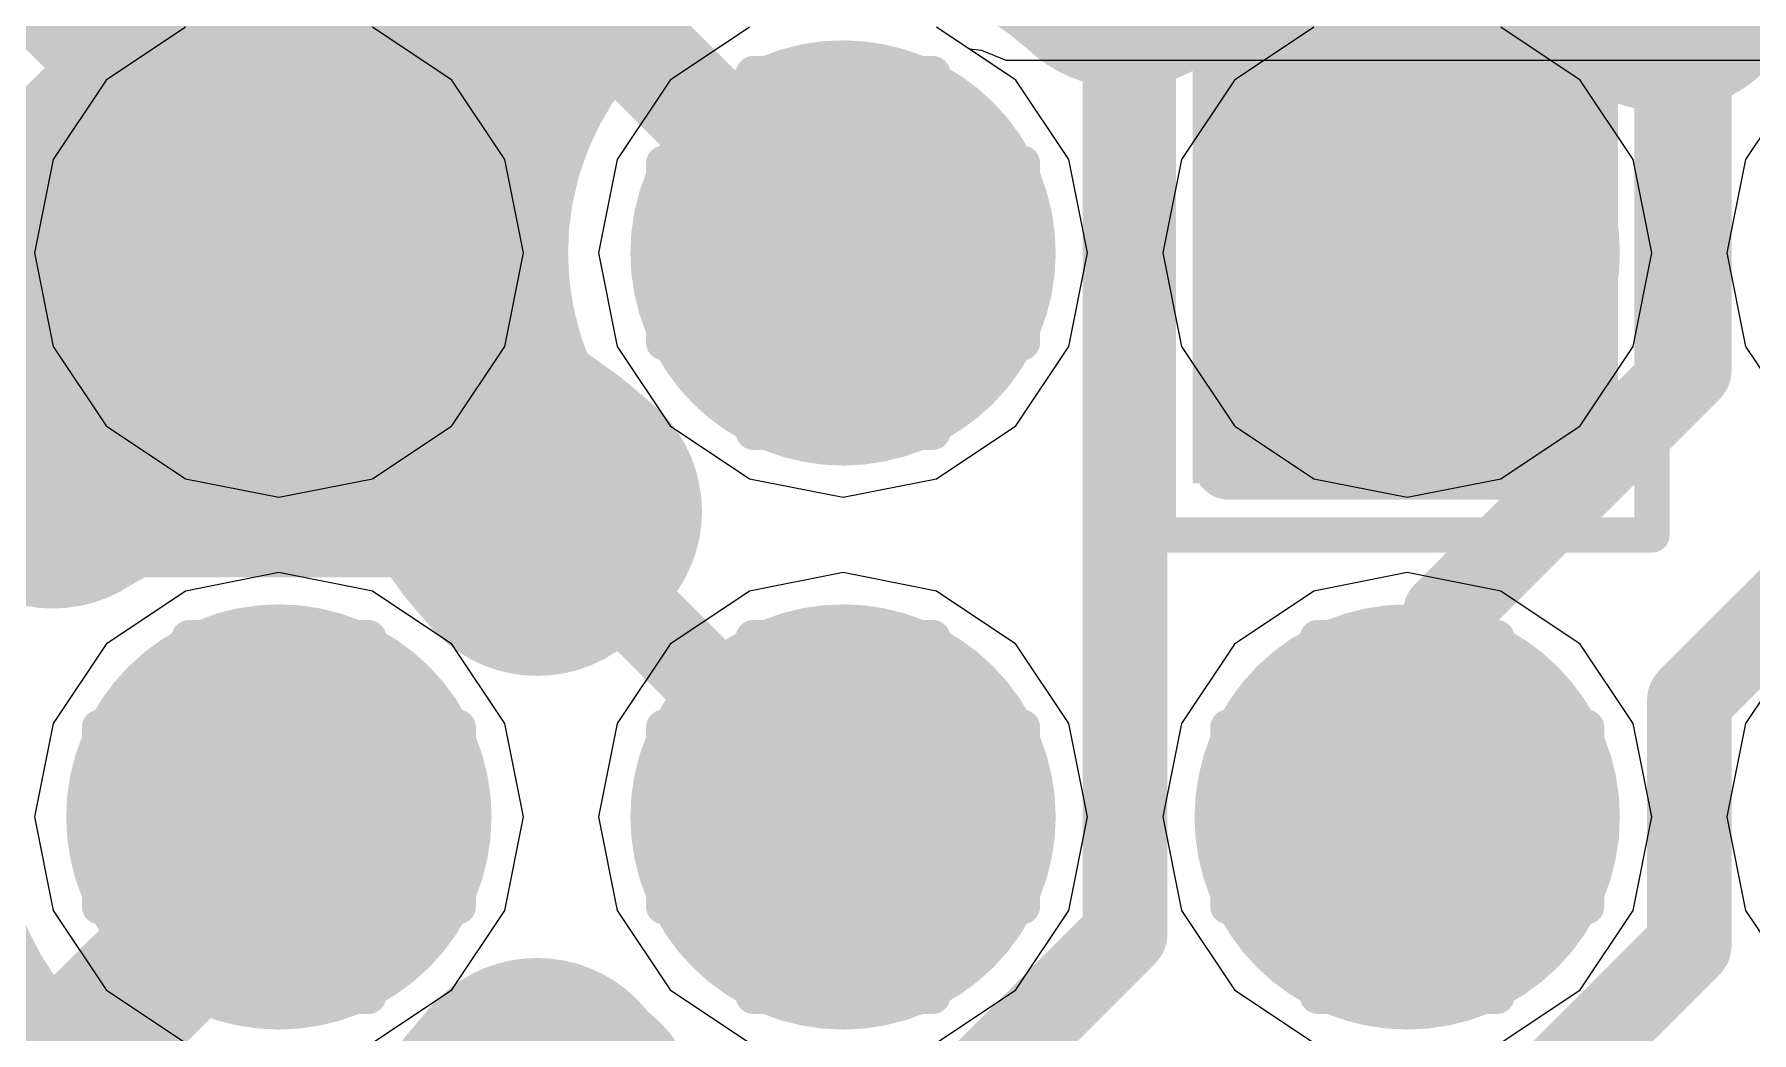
# Model space of a CAD drawing. Header units: millimetres. Extents: x 13 to 259, y -2 to 326.
# Drawn here: x 109.056 to 111.491, y 102.894 to 104.31 of the extents above; entities that cross this region are included whole.
import ezdxf

# ---------------------------------------------------------------- set-up
doc = ezdxf.new("R2010")
doc.units = ezdxf.units.MM
for name, color, linetype in [('BottomLayer', 5, 'Continuous'), ('BottomPaste', 16, 'Continuous'), ('BottomSolder', 6, 'Continuous'), ('ConnectLayer', 7, 'Continuous'), ('DrillDrawing', 1, 'Continuous'), ('Mechanical14', 56, 'Continuous'), ('Mechanical16', 56, 'Continuous'), ('MidLayer1', 16, 'Continuous'), ('MidLayer2', 76, 'Continuous'), ('MidLayer3', 90, 'Continuous'), ('MidLayer4', 156, 'Continuous'), ('MidLayer5', 130, 'Continuous'), ('MidLayer6', 216, 'Continuous'), ('MultiLayer', 9, 'Continuous'), ('TopLayer', 1, 'Continuous'), ('TopPaste', 8, 'Continuous'), ('TopSolder', 216, 'Continuous')]:
    doc.layers.add(name, color=color, linetype=linetype)

# ---------------------------------------------------------------- blocks, each defined once
blk = doc.blocks.new('CAPC0603X33N_B_9')
at = {"layer": 'BottomLayer'}
for points in [[(-0.575, -0.2), (-0.125, -0.2), (-0.575, 0.2), (-0.125, 0.2)], [(0.125, -0.2), (0.575, -0.2), (0.125, 0.2), (0.575, 0.2)]]:
    blk.add_solid(points, dxfattribs=at)
at = {"layer": 'BottomPaste'}
for points in [[(-0.575, -0.2), (-0.125, -0.2), (-0.575, 0.2), (-0.125, 0.2)], [(0.125, -0.2), (0.575, -0.2), (0.125, 0.2), (0.575, 0.2)]]:
    blk.add_solid(points, dxfattribs=at)
at = {"layer": 'BottomSolder'}
for points in [[(-0.6766, -0.3016), (-0.0234, -0.3016), (-0.6766, 0.3016), (-0.0234, 0.3016)], [(0.0234, -0.3016), (0.6766, -0.3016), (0.0234, 0.3016), (0.6766, 0.3016)]]:
    blk.add_solid(points, dxfattribs=at)
at = {"layer": 'Mechanical14', "const_width": 0.1}
for points in [[(-0.65, -0.25), (-0.65, 0.25)], [(0.65, 0.25), (-0.65, 0.25)], [(0.65, -0.25), (0.65, 0.25)], [(0.65, -0.25), (-0.65, -0.25)]]:
    blk.add_lwpolyline(points, dxfattribs=at)
at = {"layer": 'Mechanical14', "const_width": 0.05}
for points in [[(-0.675, 0.25, 1), (-0.625, 0.25, 1)], [(-0.675, 0.25, 1), (-0.625, 0.25, 1)], [(0.625, 0.25, 1), (0.675, 0.25, 1)], [(0.625, 0.25, 1), (0.675, 0.25, 1)], [(-0.675, -0.25, 1), (-0.625, -0.25, 1)], [(-0.675, -0.25, 1), (-0.625, -0.25, 1)], [(0.625, -0.25, 1), (0.675, -0.25, 1)], [(0.625, -0.25, 1), (0.675, -0.25, 1)]]:
    blk.add_lwpolyline(points, format="xyb", close=True, dxfattribs=at)
at = {"layer": 'Mechanical16', "const_width": 0.05}
for points in [[(-0.75, -0.35), (-0.75, 0.35)], [(0.75, 0.35), (-0.75, 0.35)], [(0.75, -0.35), (0.75, 0.35)], [(0, -0.3), (0, 0.3)], [(0.3, 0), (-0.3, 0)], [(0.75, -0.35), (-0.75, -0.35)]]:
    blk.add_lwpolyline(points, dxfattribs=at)
at = {"layer": 'Mechanical16', "const_width": 0.025}
for points in [[(-0.7625, 0.35, 1), (-0.7375, 0.35, 1)], [(-0.7625, 0.35, 1), (-0.7375, 0.35, 1)], [(0.7375, 0.35, 1), (0.7625, 0.35, 1)], [(0.7375, 0.35, 1), (0.7625, 0.35, 1)], [(-0.0125, 0.3, 1), (0.0125, 0.3, 1)], [(-0.3125, 0, 1), (-0.2875, 0, 1)], [(0.2875, 0, 1), (0.3125, 0, 1)], [(-0.0125, -0.3, 1), (0.0125, -0.3, 1)], [(-0.7625, -0.35, 1), (-0.7375, -0.35, 1)], [(-0.7625, -0.35, 1), (-0.7375, -0.35, 1)], [(0.7375, -0.35, 1), (0.7625, -0.35, 1)], [(0.7375, -0.35, 1), (0.7625, -0.35, 1)]]:
    blk.add_lwpolyline(points, format="xyb", close=True, dxfattribs=at)
blk = doc.blocks.new('BGA144C80P12X12_1000X1000X170_150')
at = {"layer": 'TopLayer', "const_width": 0.2}
for points in [[(-2.1, -2.8, 1), (-1.9, -2.8, 1)], [(-1.3, -2.8, 1), (-1.1, -2.8, 1)], [(-2.1, -3.6, 1), (-1.9, -3.6, 1)], [(-1.3, -3.6, 1), (-1.1, -3.6, 1)], [(-2.1, -4.4, 1), (-1.9, -4.4, 1)], [(-1.3, -4.4, 1), (-1.1, -4.4, 1)]]:
    blk.add_lwpolyline(points, format="xyb", close=True, dxfattribs=at)
at = {"layer": 'TopPaste', "const_width": 0.2}
for points in [[(-2.1, -2.8, 1), (-1.9, -2.8, 1)], [(-1.3, -2.8, 1), (-1.1, -2.8, 1)], [(-2.1, -3.6, 1), (-1.9, -3.6, 1)], [(-1.3, -3.6, 1), (-1.1, -3.6, 1)], [(-2.1, -4.4, 1), (-1.9, -4.4, 1)], [(-1.3, -4.4, 1), (-1.1, -4.4, 1)]]:
    blk.add_lwpolyline(points, format="xyb", close=True, dxfattribs=at)
at = {"layer": 'TopSolder', "const_width": 0.3016}
for points in [[(-2.1508, -2.8, 1), (-1.8492, -2.8, 1)], [(-1.3508, -2.8, 1), (-1.0492, -2.8, 1)], [(-2.1508, -3.6, 1), (-1.8492, -3.6, 1)], [(-1.3508, -3.6, 1), (-1.0492, -3.6, 1)], [(-2.1508, -4.4, 1), (-1.8492, -4.4, 1)], [(-1.3508, -4.4, 1), (-1.0492, -4.4, 1)]]:
    blk.add_lwpolyline(points, format="xyb", close=True, dxfattribs=at)

msp = doc.modelspace()

# ---------------------------------------------------------------- linework, layer by layer
at = {"layer": 'BottomLayer', "const_width": 0.25}
for points in [[(109.2778, 104, 1), (109.5278, 104, 1)], [(110.0778, 104, 1), (110.3278, 104, 1)], [(110.8778, 104, 1), (111.1278, 104, 1)], [(109.2778, 103.2, 1), (109.5278, 103.2, 1)], [(110.0778, 103.2, 1), (110.3278, 103.2, 1)], [(110.8778, 103.2, 1), (111.1278, 103.2, 1)]]:
    msp.add_lwpolyline(points, format="xyb", close=True, dxfattribs=at)
at = {"layer": 'ConnectLayer'}
for p, q in [((109.2702, 104.3203), (109.1577, 104.2451)), ((109.648, 104.2451), (109.5355, 104.3203)), ((110.0702, 104.3203), (109.9577, 104.2451)), ((110.0702, 104.3203), (109.9577, 104.2451)), ((110.448, 104.2451), (110.3355, 104.3203)), ((110.8702, 104.3203), (110.7577, 104.2451)), ((111.248, 104.2451), (111.1355, 104.3203)), ((110.448, 104.2451), (110.3816, 104.2895)), ((110.3816, 104.2895), (110.3992, 104.2877)), ((110.3992, 104.2877), (110.4336, 104.2735)), ((110.4336, 104.2735), (111.6001, 104.2735)), ((109.1577, 104.2451), (109.0826, 104.1327)), ((109.7231, 104.1327), (109.648, 104.2451)), ((109.9577, 104.2451), (109.8826, 104.1327)), ((109.9577, 104.2451), (109.8826, 104.1327)), ((110.5231, 104.1327), (110.448, 104.2451)), ((110.5231, 104.1327), (110.448, 104.2451)), ((110.7577, 104.2451), (110.6826, 104.1327)), ((111.3231, 104.1327), (111.248, 104.2451)), ((111.5577, 104.2451), (111.4826, 104.1327)), ((111.5577, 104.2451), (111.4826, 104.1327)), ((109.0826, 104.1327), (109.0562, 104)), ((109.7495, 104), (109.7231, 104.1327)), ((109.8826, 104.1327), (109.8562, 104)), ((109.8826, 104.1327), (109.8562, 104)), ((110.5495, 104), (110.5231, 104.1327)), ((110.5495, 104), (110.5231, 104.1327)), ((110.6826, 104.1327), (110.6562, 104)), ((111.3495, 104), (111.3231, 104.1327)), ((111.4826, 104.1327), (111.4562, 104)), ((111.4826, 104.1327), (111.4562, 104)), ((109.0562, 104), (109.0826, 103.8674)), ((109.7231, 103.8674), (109.7495, 104)), ((109.8562, 104), (109.8826, 103.8674)), ((109.8562, 104), (109.8826, 103.8674)), ((110.5231, 103.8674), (110.5495, 104)), ((110.5231, 103.8674), (110.5495, 104)), ((110.6562, 104), (110.6826, 103.8674)), ((111.3231, 103.8674), (111.3495, 104)), ((111.4562, 104), (111.4826, 103.8674)), ((111.4562, 104), (111.4826, 103.8674)), ((109.0826, 103.8674), (109.1577, 103.7549)), ((109.648, 103.7549), (109.7231, 103.8674)), ((109.8826, 103.8674), (109.9577, 103.7549)), ((109.8826, 103.8674), (109.9577, 103.7549)), ((110.448, 103.7549), (110.5231, 103.8674)), ((110.448, 103.7549), (110.5231, 103.8674)), ((110.6826, 103.8674), (110.7577, 103.7549)), ((111.248, 103.7549), (111.3231, 103.8674)), ((111.4826, 103.8674), (111.5577, 103.7549)), ((111.4826, 103.8674), (111.5577, 103.7549)), ((109.1577, 103.7549), (109.2702, 103.6797)), ((109.5355, 103.6797), (109.648, 103.7549)), ((109.9577, 103.7549), (110.0702, 103.6797)), ((109.9577, 103.7549), (110.0702, 103.6797)), ((110.3355, 103.6797), (110.448, 103.7549)), ((110.3355, 103.6797), (110.448, 103.7549)), ((110.7577, 103.7549), (110.8702, 103.6797)), ((111.1355, 103.6797), (111.248, 103.7549)), ((109.2702, 103.6797), (109.4028, 103.6534)), ((109.4028, 103.6534), (109.5355, 103.6797)), ((110.0702, 103.6797), (110.2028, 103.6534)), ((110.0702, 103.6797), (110.2028, 103.6534)), ((110.2028, 103.6534), (110.3355, 103.6797)), ((110.2028, 103.6534), (110.3355, 103.6797)), ((110.8702, 103.6797), (111.0028, 103.6534)), ((111.0028, 103.6534), (111.1355, 103.6797)), ((109.4028, 103.5467), (109.2702, 103.5203)), ((109.4028, 103.5467), (109.2702, 103.5203)), ((109.5355, 103.5203), (109.4028, 103.5467)), ((109.5355, 103.5203), (109.4028, 103.5467)), ((110.2028, 103.5467), (110.0702, 103.5203)), ((110.2028, 103.5467), (110.0702, 103.5203)), ((110.3355, 103.5203), (110.2028, 103.5467)), ((110.3355, 103.5203), (110.2028, 103.5467)), ((111.0028, 103.5467), (110.8702, 103.5203)), ((111.0028, 103.5467), (110.8702, 103.5203)), ((111.1355, 103.5203), (111.0028, 103.5467)), ((111.1355, 103.5203), (111.0028, 103.5467)), ((109.2702, 103.5203), (109.1577, 103.4451)), ((109.2702, 103.5203), (109.1577, 103.4451)), ((109.648, 103.4451), (109.5355, 103.5203)), ((109.648, 103.4451), (109.5355, 103.5203)), ((110.0702, 103.5203), (109.9577, 103.4451)), ((110.0702, 103.5203), (109.9577, 103.4451)), ((110.448, 103.4451), (110.3355, 103.5203)), ((110.448, 103.4451), (110.3355, 103.5203)), ((110.8702, 103.5203), (110.7577, 103.4451)), ((110.8702, 103.5203), (110.7577, 103.4451)), ((111.248, 103.4451), (111.1355, 103.5203)), ((111.248, 103.4451), (111.1355, 103.5203)), ((109.1577, 103.4451), (109.0826, 103.3327)), ((109.1577, 103.4451), (109.0826, 103.3327)), ((109.7231, 103.3327), (109.648, 103.4451)), ((109.7231, 103.3327), (109.648, 103.4451)), ((109.9577, 103.4451), (109.8826, 103.3327)), ((109.9577, 103.4451), (109.8826, 103.3327)), ((110.5231, 103.3327), (110.448, 103.4451)), ((110.5231, 103.3327), (110.448, 103.4451)), ((110.7577, 103.4451), (110.6826, 103.3327)), ((110.7577, 103.4451), (110.6826, 103.3327)), ((111.3231, 103.3327), (111.248, 103.4451)), ((111.3231, 103.3327), (111.248, 103.4451)), ((111.5577, 103.4451), (111.4826, 103.3327)), ((111.5577, 103.4451), (111.4826, 103.3327)), ((109.0826, 103.3327), (109.0562, 103.2)), ((109.0826, 103.3327), (109.0562, 103.2)), ((109.7495, 103.2), (109.7231, 103.3327)), ((109.7495, 103.2), (109.7231, 103.3327)), ((109.8826, 103.3327), (109.8562, 103.2)), ((109.8826, 103.3327), (109.8562, 103.2)), ((110.5495, 103.2), (110.5231, 103.3327)), ((110.5495, 103.2), (110.5231, 103.3327)), ((110.6826, 103.3327), (110.6562, 103.2)), ((110.6826, 103.3327), (110.6562, 103.2)), ((111.3495, 103.2), (111.3231, 103.3327)), ((111.3495, 103.2), (111.3231, 103.3327)), ((111.4826, 103.3327), (111.4562, 103.2)), ((111.4826, 103.3327), (111.4562, 103.2)), ((109.0562, 103.2), (109.0826, 103.0674)), ((109.0562, 103.2), (109.0826, 103.0674)), ((109.7231, 103.0674), (109.7495, 103.2)), ((109.7231, 103.0674), (109.7495, 103.2)), ((109.8562, 103.2), (109.8826, 103.0674)), ((109.8562, 103.2), (109.8826, 103.0674)), ((110.5231, 103.0674), (110.5495, 103.2)), ((110.5231, 103.0674), (110.5495, 103.2)), ((110.6562, 103.2), (110.6826, 103.0674)), ((110.6562, 103.2), (110.6826, 103.0674)), ((111.3231, 103.0674), (111.3495, 103.2)), ((111.3231, 103.0674), (111.3495, 103.2)), ((111.4562, 103.2), (111.4826, 103.0674)), ((111.4562, 103.2), (111.4826, 103.0674)), ((109.0826, 103.0674), (109.1577, 102.9549)), ((109.0826, 103.0674), (109.1577, 102.9549)), ((109.648, 102.9549), (109.7231, 103.0674)), ((109.648, 102.9549), (109.7231, 103.0674)), ((109.8826, 103.0674), (109.9577, 102.9549)), ((109.8826, 103.0674), (109.9577, 102.9549)), ((110.448, 102.9549), (110.5231, 103.0674)), ((110.448, 102.9549), (110.5231, 103.0674)), ((110.6826, 103.0674), (110.7577, 102.9549)), ((110.6826, 103.0674), (110.7577, 102.9549)), ((111.248, 102.9549), (111.3231, 103.0674)), ((111.248, 102.9549), (111.3231, 103.0674)), ((111.4826, 103.0674), (111.5577, 102.9549)), ((111.4826, 103.0674), (111.5577, 102.9549)), ((109.1577, 102.9549), (109.2702, 102.8797)), ((109.1577, 102.9549), (109.2702, 102.8797)), ((109.5355, 102.8797), (109.648, 102.9549)), ((109.5355, 102.8797), (109.648, 102.9549)), ((109.9577, 102.9549), (110.0702, 102.8797)), ((109.9577, 102.9549), (110.0702, 102.8797)), ((110.3355, 102.8797), (110.448, 102.9549)), ((110.3355, 102.8797), (110.448, 102.9549)), ((110.7577, 102.9549), (110.8702, 102.8797)), ((110.7577, 102.9549), (110.8702, 102.8797)), ((111.1355, 102.8797), (111.248, 102.9549)), ((111.1355, 102.8797), (111.248, 102.9549))]:
    msp.add_line(p, q, dxfattribs=at)
at = {"layer": 'ConnectLayer', "const_width": 0.4}
for points in [[(105.7415, 107.2387), (109.2195, 103.7608)], [(105.7415, 107.2387), (109.2195, 103.7608)], [(105.7415, 107.2387), (109.2195, 103.7608)], [(106.6913, 107.1375), (109.6429, 104.1859)], [(106.6913, 107.1375), (109.6429, 104.1859)], [(108.9753, 103.8841), (111.26, 106.1688)], [(108.9753, 103.8841), (111.26, 106.1688)], [(108.5566, 105.0594), (109.6129, 104.0031)], [(110.4349, 104.6745), (110.6423, 104.4671)], [(108.9753, 103.8841), (109.3536, 104.2624)], [(101.7575, 95.8178), (108.8754, 102.9357)], [(101.7575, 95.8178), (108.8754, 102.9357)], [(103.26, 97.3204), (108.8754, 102.9357)]]:
    msp.add_lwpolyline(points, dxfattribs=at)
for points in [[(109.6843, 103.7185, -0.847905), (110.6028, 104.4337)], [(109.6843, 103.7185, -0.847905), (110.6028, 104.4337)], [(110.1997, 104.59, -0.18979), (110.6028, 104.4337)], [(110.6028, 104.4337, -0.320962), (111.2843, 104.5185)], [(110.6028, 104.4337, -0.320962), (111.2843, 104.5185)], [(111.3691, 104.4, -0.062001), (111.2843, 104.5185)], [(111.2843, 104.5185, -0.062001), (111.4028, 104.4337)], [(111.2843, 104.5185, -0.062001), (111.4028, 104.4337)], [(111.3691, 104.4, -0.062001), (111.2843, 104.5185)], [(108.1889, 103.9877, -0.496764), (109.0827, 103.6956)], [(108.1889, 103.9877, -0.496764), (109.0827, 103.6956)], [(108.1889, 103.9877, -0.496764), (109.0827, 103.6956)], [(109.6843, 103.7185, -0.126304), (109.6129, 104.0031)], [(109.0827, 103.6956, -0.27432), (109.6843, 103.7185)], [(109.0827, 103.6956, -0.27432), (109.6843, 103.7185)], [(109.0827, 103.6956, -0.27432), (109.6843, 103.7185)], [(109.7691, 103.6, -0.062), (109.6843, 103.7185)], [(109.6843, 103.7185, -0.062), (109.8028, 103.6337)], [(109.6843, 103.7185, -0.062), (109.8028, 103.6337)], [(109.7691, 103.6, -0.062), (109.6843, 103.7185)], [(109.7691, 103.6, -0.062), (109.6843, 103.7185)], [(109.6843, 103.7185, -0.062), (109.8028, 103.6337)], [(109.6843, 102.6815, -0.46325), (108.8452, 103.0072)], [(109.6843, 102.6815, -0.46325), (108.8452, 103.0072)], [(109.6843, 102.6815, -0.46325), (108.8452, 103.0072)], [(109.6843, 102.6815, -0.062), (109.7691, 102.8)], [(109.6843, 102.6815, -0.062), (109.7691, 102.8)], [(109.6843, 102.6815, -0.062), (109.7691, 102.8)], [(109.8028, 102.7663, -0.062), (109.6843, 102.6815)], [(109.8028, 102.7663, -0.062), (109.6843, 102.6815)], [(109.8028, 102.7663, -0.062), (109.6843, 102.6815)]]:
    msp.add_lwpolyline(points, format="xyb", dxfattribs=at)
at = {"layer": 'ConnectLayer', "const_width": 0.2}
for points in [[(110.5423, 104.4671, 1), (110.7423, 104.4671, 1)], [(110.5028, 104.4337, 1), (110.7028, 104.4337, 1)], [(110.5028, 104.4337, 1), (110.7028, 104.4337, 1)], [(110.5028, 104.4337, 1), (110.7028, 104.4337, 1)], [(110.5028, 104.4337, 1), (110.7028, 104.4337, 1)], [(110.5028, 104.4337, 1), (110.7028, 104.4337, 1)], [(111.3028, 104.4337, 1), (111.5028, 104.4337, 1)], [(111.3028, 104.4337, 1), (111.5028, 104.4337, 1)], [(111.2691, 104.4, 1), (111.4691, 104.4, 1)], [(111.2691, 104.4, 1), (111.4691, 104.4, 1)], [(109.2536, 104.2624, 1), (109.4536, 104.2624, 1)], [(109.5429, 104.1859, 1), (109.7429, 104.1859, 1)], [(109.5429, 104.1859, 1), (109.7429, 104.1859, 1)], [(109.5129, 104.0031, 1), (109.7129, 104.0031, 1)], [(109.5129, 104.0031, 1), (109.7129, 104.0031, 1)], [(108.8753, 103.8841, 1), (109.0753, 103.8841, 1)], [(108.8753, 103.8841, 1), (109.0753, 103.8841, 1)], [(108.8753, 103.8841, 1), (109.0753, 103.8841, 1)], [(109.1195, 103.7608, 1), (109.3195, 103.7608, 1)], [(109.1195, 103.7608, 1), (109.3195, 103.7608, 1)], [(109.1195, 103.7608, 1), (109.3195, 103.7608, 1)], [(109.5843, 103.7185, 1), (109.7843, 103.7185, 1)], [(109.5843, 103.7185, 1), (109.7843, 103.7185, 1)], [(109.5843, 103.7185, 1), (109.7843, 103.7185, 1)], [(109.5843, 103.7185, 1), (109.7843, 103.7185, 1)], [(109.5843, 103.7185, 1), (109.7843, 103.7185, 1)], [(109.5843, 103.7185, 1), (109.7843, 103.7185, 1)], [(109.5843, 103.7185, 1), (109.7843, 103.7185, 1)], [(109.5843, 103.7185, 1), (109.7843, 103.7185, 1)], [(109.5843, 103.7185, 1), (109.7843, 103.7185, 1)], [(109.5843, 103.7185, 1), (109.7843, 103.7185, 1)], [(109.5843, 103.7185, 1), (109.7843, 103.7185, 1)], [(109.5843, 103.7185, 1), (109.7843, 103.7185, 1)], [(108.9827, 103.6956, 1), (109.1827, 103.6956, 1)], [(108.9827, 103.6956, 1), (109.1827, 103.6956, 1)], [(108.9827, 103.6956, 1), (109.1827, 103.6956, 1)], [(108.9827, 103.6956, 1), (109.1827, 103.6956, 1)], [(108.9827, 103.6956, 1), (109.1827, 103.6956, 1)], [(108.9827, 103.6956, 1), (109.1827, 103.6956, 1)], [(109.7028, 103.6337, 1), (109.9028, 103.6337, 1)], [(109.7028, 103.6337, 1), (109.9028, 103.6337, 1)], [(109.7028, 103.6337, 1), (109.9028, 103.6337, 1)], [(109.6691, 103.6, 1), (109.8691, 103.6, 1)], [(109.6691, 103.6, 1), (109.8691, 103.6, 1)], [(109.6691, 103.6, 1), (109.8691, 103.6, 1)], [(108.7754, 102.9357, 1), (108.9754, 102.9357, 1)], [(108.7754, 102.9357, 1), (108.9754, 102.9357, 1)], [(108.7754, 102.9357, 1), (108.9754, 102.9357, 1)], [(109.6691, 102.8, 1), (109.8691, 102.8, 1)], [(109.6691, 102.8, 1), (109.8691, 102.8, 1)], [(109.6691, 102.8, 1), (109.8691, 102.8, 1)], [(109.7028, 102.7663, 1), (109.9028, 102.7663, 1)], [(109.7028, 102.7663, 1), (109.9028, 102.7663, 1)], [(109.7028, 102.7663, 1), (109.9028, 102.7663, 1)]]:
    msp.add_lwpolyline(points, format="xyb", close=True, dxfattribs=at)
at = {"layer": 'DrillDrawing', "const_width": 0.0508}
for points in [[(109.2758, 104.127), (109.2758, 104.254)], [(109.2758, 104.254), (109.5298, 104.254)], [(109.5298, 104.127), (109.5298, 104.254)], [(110.0758, 104.127), (110.0758, 104.254)], [(110.0758, 104.254), (110.3298, 104.254)], [(110.3298, 104.127), (110.3298, 104.254)], [(110.8758, 104.127), (110.8758, 104.254)], [(110.8758, 104.254), (111.1298, 104.254)], [(111.1298, 104.127), (111.1298, 104.254)], [(109.1488, 103.873), (109.1488, 104.127)], [(109.1488, 104.127), (109.2758, 104.127)], [(109.5298, 104.127), (109.6568, 104.127)], [(109.6568, 103.873), (109.6568, 104.127)], [(109.9488, 103.873), (109.9488, 104.127)], [(109.9488, 104.127), (110.0758, 104.127)], [(110.3298, 104.127), (110.4568, 104.127)], [(110.4568, 103.873), (110.4568, 104.127)], [(110.7488, 103.873), (110.7488, 104.127)], [(110.7488, 104.127), (110.8758, 104.127)], [(111.1298, 104.127), (111.2568, 104.127)], [(111.2568, 103.873), (111.2568, 104.127)], [(109.1488, 103.873), (109.2758, 103.873)], [(109.2758, 103.746), (109.2758, 103.873)], [(109.5298, 103.873), (109.6568, 103.873)], [(109.5298, 103.746), (109.5298, 103.873)], [(109.9488, 103.873), (110.0758, 103.873)], [(110.0758, 103.746), (110.0758, 103.873)], [(110.3298, 103.873), (110.4568, 103.873)], [(110.3298, 103.746), (110.3298, 103.873)], [(110.7488, 103.873), (110.8758, 103.873)], [(110.8758, 103.746), (110.8758, 103.873)], [(111.1298, 103.873), (111.2568, 103.873)], [(111.1298, 103.746), (111.1298, 103.873)], [(109.2758, 103.746), (109.5298, 103.746)], [(110.0758, 103.746), (110.3298, 103.746)], [(110.8758, 103.746), (111.1298, 103.746)], [(109.2758, 103.327), (109.2758, 103.454)], [(109.2758, 103.454), (109.5298, 103.454)], [(109.5298, 103.327), (109.5298, 103.454)], [(110.0758, 103.327), (110.0758, 103.454)], [(110.0758, 103.454), (110.3298, 103.454)], [(110.3298, 103.327), (110.3298, 103.454)], [(110.8758, 103.327), (110.8758, 103.454)], [(110.8758, 103.454), (111.1298, 103.454)], [(111.1298, 103.327), (111.1298, 103.454)], [(109.1488, 103.073), (109.1488, 103.327)], [(109.1488, 103.327), (109.2758, 103.327)], [(109.5298, 103.327), (109.6568, 103.327)], [(109.6568, 103.073), (109.6568, 103.327)], [(109.9488, 103.073), (109.9488, 103.327)], [(109.9488, 103.327), (110.0758, 103.327)], [(110.3298, 103.327), (110.4568, 103.327)], [(110.4568, 103.073), (110.4568, 103.327)], [(110.7488, 103.073), (110.7488, 103.327)], [(110.7488, 103.327), (110.8758, 103.327)], [(111.1298, 103.327), (111.2568, 103.327)], [(111.2568, 103.073), (111.2568, 103.327)], [(109.1488, 103.073), (109.2758, 103.073)], [(109.2758, 102.946), (109.2758, 103.073)], [(109.5298, 103.073), (109.6568, 103.073)], [(109.5298, 102.946), (109.5298, 103.073)], [(109.9488, 103.073), (110.0758, 103.073)], [(110.0758, 102.946), (110.0758, 103.073)], [(110.3298, 103.073), (110.4568, 103.073)], [(110.3298, 102.946), (110.3298, 103.073)], [(110.7488, 103.073), (110.8758, 103.073)], [(110.8758, 102.946), (110.8758, 103.073)], [(111.1298, 103.073), (111.2568, 103.073)], [(111.1298, 102.946), (111.1298, 103.073)], [(109.2758, 102.946), (109.5298, 102.946)], [(110.0758, 102.946), (110.3298, 102.946)], [(110.8758, 102.946), (111.1298, 102.946)]]:
    msp.add_lwpolyline(points, dxfattribs=at)
at = {"layer": 'DrillDrawing', "const_width": 0.0254}
for points in [[(109.2631, 104.254, 1), (109.2885, 104.254, 1)], [(109.2631, 104.254, 1), (109.2885, 104.254, 1)], [(109.5171, 104.254, 1), (109.5425, 104.254, 1)], [(109.5171, 104.254, 1), (109.5425, 104.254, 1)], [(110.0631, 104.254, 1), (110.0885, 104.254, 1)], [(110.0631, 104.254, 1), (110.0885, 104.254, 1)], [(110.3171, 104.254, 1), (110.3425, 104.254, 1)], [(110.3171, 104.254, 1), (110.3425, 104.254, 1)], [(110.8631, 104.254, 1), (110.8885, 104.254, 1)], [(110.8631, 104.254, 1), (110.8885, 104.254, 1)], [(111.1171, 104.254, 1), (111.1425, 104.254, 1)], [(111.1171, 104.254, 1), (111.1425, 104.254, 1)], [(109.1361, 104.127, 1), (109.1615, 104.127, 1)], [(109.1361, 104.127, 1), (109.1615, 104.127, 1)], [(109.2631, 104.127, 1), (109.2885, 104.127, 1)], [(109.2631, 104.127, 1), (109.2885, 104.127, 1)], [(109.5171, 104.127, 1), (109.5425, 104.127, 1)], [(109.5171, 104.127, 1), (109.5425, 104.127, 1)], [(109.6441, 104.127, 1), (109.6695, 104.127, 1)], [(109.6441, 104.127, 1), (109.6695, 104.127, 1)], [(109.9361, 104.127, 1), (109.9615, 104.127, 1)], [(109.9361, 104.127, 1), (109.9615, 104.127, 1)], [(110.0631, 104.127, 1), (110.0885, 104.127, 1)], [(110.0631, 104.127, 1), (110.0885, 104.127, 1)], [(110.3171, 104.127, 1), (110.3425, 104.127, 1)], [(110.3171, 104.127, 1), (110.3425, 104.127, 1)], [(110.4441, 104.127, 1), (110.4695, 104.127, 1)], [(110.4441, 104.127, 1), (110.4695, 104.127, 1)], [(110.7361, 104.127, 1), (110.7615, 104.127, 1)], [(110.7361, 104.127, 1), (110.7615, 104.127, 1)], [(110.8631, 104.127, 1), (110.8885, 104.127, 1)], [(110.8631, 104.127, 1), (110.8885, 104.127, 1)], [(111.1171, 104.127, 1), (111.1425, 104.127, 1)], [(111.1171, 104.127, 1), (111.1425, 104.127, 1)], [(111.2441, 104.127, 1), (111.2695, 104.127, 1)], [(111.2441, 104.127, 1), (111.2695, 104.127, 1)], [(109.1361, 103.873, 1), (109.1615, 103.873, 1)], [(109.1361, 103.873, 1), (109.1615, 103.873, 1)], [(109.2631, 103.873, 1), (109.2885, 103.873, 1)], [(109.2631, 103.873, 1), (109.2885, 103.873, 1)], [(109.5171, 103.873, 1), (109.5425, 103.873, 1)], [(109.5171, 103.873, 1), (109.5425, 103.873, 1)], [(109.6441, 103.873, 1), (109.6695, 103.873, 1)], [(109.6441, 103.873, 1), (109.6695, 103.873, 1)], [(109.9361, 103.873, 1), (109.9615, 103.873, 1)], [(109.9361, 103.873, 1), (109.9615, 103.873, 1)], [(110.0631, 103.873, 1), (110.0885, 103.873, 1)], [(110.0631, 103.873, 1), (110.0885, 103.873, 1)], [(110.3171, 103.873, 1), (110.3425, 103.873, 1)], [(110.3171, 103.873, 1), (110.3425, 103.873, 1)], [(110.4441, 103.873, 1), (110.4695, 103.873, 1)], [(110.4441, 103.873, 1), (110.4695, 103.873, 1)], [(110.7361, 103.873, 1), (110.7615, 103.873, 1)], [(110.7361, 103.873, 1), (110.7615, 103.873, 1)], [(110.8631, 103.873, 1), (110.8885, 103.873, 1)], [(110.8631, 103.873, 1), (110.8885, 103.873, 1)], [(111.1171, 103.873, 1), (111.1425, 103.873, 1)], [(111.1171, 103.873, 1), (111.1425, 103.873, 1)], [(111.2441, 103.873, 1), (111.2695, 103.873, 1)], [(111.2441, 103.873, 1), (111.2695, 103.873, 1)], [(109.2631, 103.746, 1), (109.2885, 103.746, 1)], [(109.2631, 103.746, 1), (109.2885, 103.746, 1)], [(109.5171, 103.746, 1), (109.5425, 103.746, 1)], [(109.5171, 103.746, 1), (109.5425, 103.746, 1)], [(110.0631, 103.746, 1), (110.0885, 103.746, 1)], [(110.0631, 103.746, 1), (110.0885, 103.746, 1)], [(110.3171, 103.746, 1), (110.3425, 103.746, 1)], [(110.3171, 103.746, 1), (110.3425, 103.746, 1)], [(110.8631, 103.746, 1), (110.8885, 103.746, 1)], [(110.8631, 103.746, 1), (110.8885, 103.746, 1)], [(111.1171, 103.746, 1), (111.1425, 103.746, 1)], [(111.1171, 103.746, 1), (111.1425, 103.746, 1)], [(109.2631, 103.454, 1), (109.2885, 103.454, 1)], [(109.2631, 103.454, 1), (109.2885, 103.454, 1)], [(109.5171, 103.454, 1), (109.5425, 103.454, 1)], [(109.5171, 103.454, 1), (109.5425, 103.454, 1)], [(110.0631, 103.454, 1), (110.0885, 103.454, 1)], [(110.0631, 103.454, 1), (110.0885, 103.454, 1)], [(110.3171, 103.454, 1), (110.3425, 103.454, 1)], [(110.3171, 103.454, 1), (110.3425, 103.454, 1)], [(110.8631, 103.454, 1), (110.8885, 103.454, 1)], [(110.8631, 103.454, 1), (110.8885, 103.454, 1)], [(111.1171, 103.454, 1), (111.1425, 103.454, 1)], [(111.1171, 103.454, 1), (111.1425, 103.454, 1)], [(109.1361, 103.327, 1), (109.1615, 103.327, 1)], [(109.1361, 103.327, 1), (109.1615, 103.327, 1)], [(109.2631, 103.327, 1), (109.2885, 103.327, 1)], [(109.2631, 103.327, 1), (109.2885, 103.327, 1)], [(109.5171, 103.327, 1), (109.5425, 103.327, 1)], [(109.5171, 103.327, 1), (109.5425, 103.327, 1)], [(109.6441, 103.327, 1), (109.6695, 103.327, 1)], [(109.6441, 103.327, 1), (109.6695, 103.327, 1)], [(109.9361, 103.327, 1), (109.9615, 103.327, 1)], [(109.9361, 103.327, 1), (109.9615, 103.327, 1)], [(110.0631, 103.327, 1), (110.0885, 103.327, 1)], [(110.0631, 103.327, 1), (110.0885, 103.327, 1)], [(110.3171, 103.327, 1), (110.3425, 103.327, 1)], [(110.3171, 103.327, 1), (110.3425, 103.327, 1)], [(110.4441, 103.327, 1), (110.4695, 103.327, 1)], [(110.4441, 103.327, 1), (110.4695, 103.327, 1)], [(110.7361, 103.327, 1), (110.7615, 103.327, 1)], [(110.7361, 103.327, 1), (110.7615, 103.327, 1)], [(110.8631, 103.327, 1), (110.8885, 103.327, 1)], [(110.8631, 103.327, 1), (110.8885, 103.327, 1)], [(111.1171, 103.327, 1), (111.1425, 103.327, 1)], [(111.1171, 103.327, 1), (111.1425, 103.327, 1)], [(111.2441, 103.327, 1), (111.2695, 103.327, 1)], [(111.2441, 103.327, 1), (111.2695, 103.327, 1)], [(109.1361, 103.073, 1), (109.1615, 103.073, 1)], [(109.1361, 103.073, 1), (109.1615, 103.073, 1)], [(109.2631, 103.073, 1), (109.2885, 103.073, 1)], [(109.2631, 103.073, 1), (109.2885, 103.073, 1)], [(109.5171, 103.073, 1), (109.5425, 103.073, 1)], [(109.5171, 103.073, 1), (109.5425, 103.073, 1)], [(109.6441, 103.073, 1), (109.6695, 103.073, 1)], [(109.6441, 103.073, 1), (109.6695, 103.073, 1)], [(109.9361, 103.073, 1), (109.9615, 103.073, 1)], [(109.9361, 103.073, 1), (109.9615, 103.073, 1)], [(110.0631, 103.073, 1), (110.0885, 103.073, 1)], [(110.0631, 103.073, 1), (110.0885, 103.073, 1)], [(110.3171, 103.073, 1), (110.3425, 103.073, 1)], [(110.3171, 103.073, 1), (110.3425, 103.073, 1)], [(110.4441, 103.073, 1), (110.4695, 103.073, 1)], [(110.4441, 103.073, 1), (110.4695, 103.073, 1)], [(110.7361, 103.073, 1), (110.7615, 103.073, 1)], [(110.7361, 103.073, 1), (110.7615, 103.073, 1)], [(110.8631, 103.073, 1), (110.8885, 103.073, 1)], [(110.8631, 103.073, 1), (110.8885, 103.073, 1)], [(111.1171, 103.073, 1), (111.1425, 103.073, 1)], [(111.1171, 103.073, 1), (111.1425, 103.073, 1)], [(111.2441, 103.073, 1), (111.2695, 103.073, 1)], [(111.2441, 103.073, 1), (111.2695, 103.073, 1)], [(109.2631, 102.946, 1), (109.2885, 102.946, 1)], [(109.2631, 102.946, 1), (109.2885, 102.946, 1)], [(109.5171, 102.946, 1), (109.5425, 102.946, 1)], [(109.5171, 102.946, 1), (109.5425, 102.946, 1)], [(110.0631, 102.946, 1), (110.0885, 102.946, 1)], [(110.0631, 102.946, 1), (110.0885, 102.946, 1)], [(110.3171, 102.946, 1), (110.3425, 102.946, 1)], [(110.3171, 102.946, 1), (110.3425, 102.946, 1)], [(110.8631, 102.946, 1), (110.8885, 102.946, 1)], [(110.8631, 102.946, 1), (110.8885, 102.946, 1)], [(111.1171, 102.946, 1), (111.1425, 102.946, 1)], [(111.1171, 102.946, 1), (111.1425, 102.946, 1)]]:
    msp.add_lwpolyline(points, format="xyb", close=True, dxfattribs=at)
at = {"layer": 'MidLayer1', "const_width": 0.2}
for points in [[(109.3028, 104, 1), (109.5028, 104, 1)], [(110.1028, 104, 1), (110.3028, 104, 1)], [(110.9028, 104, 1), (111.1028, 104, 1)], [(109.3028, 103.2, 1), (109.5028, 103.2, 1)], [(110.1028, 103.2, 1), (110.3028, 103.2, 1)], [(110.9028, 103.2, 1), (111.1028, 103.2, 1)]]:
    msp.add_lwpolyline(points, format="xyb", close=True, dxfattribs=at)
at = {"layer": 'MidLayer2'}
for points, const_width in [([(109.3028, 104, 1), (109.5028, 104, 1)], 0.2), ([(110.1028, 104, 1), (110.3028, 104, 1)], 0.2), ([(110.9028, 104, 1), (111.1028, 104, 1)], 0.2), ([(109.1859, 103.6, 1), (109.2459, 103.6, 1)], 0.06), ([(109.1859, 103.6, 1), (109.2459, 103.6, 1)], 0.06), ([(109.7728, 103.6, 1), (109.8328, 103.6, 1)], 0.06), ([(109.7728, 103.6, 1), (109.8328, 103.6, 1)], 0.06), ([(109.3028, 103.2, 1), (109.5028, 103.2, 1)], 0.2), ([(110.1028, 103.2, 1), (110.3028, 103.2, 1)], 0.2), ([(110.9028, 103.2, 1), (111.1028, 103.2, 1)], 0.2), ([(110.1728, 103.2, 1), (110.2328, 103.2, 1)], 0.06)]:
    msp.add_lwpolyline(points, format="xyb", close=True, dxfattribs=dict(at, const_width=const_width))
at = {"layer": 'MidLayer2', "const_width": 0.12}
for points in [[(108.8282, 103.9878), (109.2159, 103.6)], [(109.2159, 103.6), (109.8028, 103.6)], [(109.8028, 103.6), (110.2028, 103.2)]]:
    msp.add_lwpolyline(points, dxfattribs=at)
at = {"layer": 'MidLayer3', "const_width": 0.15}
msp.add_lwpolyline([(108.85, 105.3528), (110.2028, 104)], dxfattribs=at)
at = {"layer": 'MidLayer3'}
for points, const_width in [([(109.3028, 104, 1), (109.5028, 104, 1)], 0.2), ([(110.1028, 104, 1), (110.3028, 104, 1)], 0.2), ([(110.9028, 104, 1), (111.1028, 104, 1)], 0.2), ([(110.1653, 104, 1), (110.2403, 104, 1)], 0.075), ([(109.3028, 103.2, 1), (109.5028, 103.2, 1)], 0.2), ([(110.1028, 103.2, 1), (110.3028, 103.2, 1)], 0.2), ([(110.9028, 103.2, 1), (111.1028, 103.2, 1)], 0.2)]:
    msp.add_lwpolyline(points, format="xyb", close=True, dxfattribs=dict(at, const_width=const_width))
at = {"layer": 'MidLayer4', "const_width": 0.12}
for points in [[(111.4028, 103.8343), (111.4028, 105.4315)], [(110.6028, 103.0343), (110.6028, 105.1943)], [(111.0564, 103.4879), (111.4028, 103.8343)], [(111.4028, 103.3657), (111.6372, 103.6)], [(111.0564, 103.2536), (111.0564, 103.4879)], [(111.4028, 103.0182), (111.4028, 103.3657)], [(111.0028, 103.2), (111.0564, 103.2536)], [(110.2564, 102.6879), (110.6028, 103.0343)], [(111.1846, 102.8), (111.4028, 103.0182)]]:
    msp.add_lwpolyline(points, dxfattribs=at)
at = {"layer": 'MidLayer4'}
for points, const_width in [([(109.3028, 104, 1), (109.5028, 104, 1)], 0.2), ([(110.1028, 104, 1), (110.3028, 104, 1)], 0.2), ([(110.9028, 104, 1), (111.1028, 104, 1)], 0.2), ([(111.3728, 103.8343, 1), (111.4328, 103.8343, 1)], 0.06), ([(111.3728, 103.8343, 1), (111.4328, 103.8343, 1)], 0.06), ([(111.0264, 103.4879, 1), (111.0864, 103.4879, 1)], 0.06), ([(111.0264, 103.4879, 1), (111.0864, 103.4879, 1)], 0.06), ([(111.3729, 103.3657, 1), (111.4328, 103.3657, 1)], 0.06), ([(111.3729, 103.3657, 1), (111.4328, 103.3657, 1)], 0.06), ([(109.3028, 103.2, 1), (109.5028, 103.2, 1)], 0.2), ([(110.1028, 103.2, 1), (110.3028, 103.2, 1)], 0.2), ([(110.9028, 103.2, 1), (111.1028, 103.2, 1)], 0.2), ([(111.0264, 103.2536, 1), (111.0864, 103.2536, 1)], 0.06), ([(111.0264, 103.2536, 1), (111.0864, 103.2536, 1)], 0.06), ([(110.9728, 103.2, 1), (111.0328, 103.2, 1)], 0.06), ([(110.5728, 103.0343, 1), (110.6328, 103.0343, 1)], 0.06), ([(110.5728, 103.0343, 1), (110.6328, 103.0343, 1)], 0.06), ([(111.3729, 103.0182, 1), (111.4328, 103.0182, 1)], 0.06), ([(111.3729, 103.0182, 1), (111.4328, 103.0182, 1)], 0.06)]:
    msp.add_lwpolyline(points, format="xyb", close=True, dxfattribs=dict(at, const_width=const_width))
at = {"layer": 'MidLayer5', "const_width": 0.2}
for points in [[(109.3028, 104, 1), (109.5028, 104, 1)], [(110.1028, 104, 1), (110.3028, 104, 1)], [(110.9028, 104, 1), (111.1028, 104, 1)], [(109.3028, 103.2, 1), (109.5028, 103.2, 1)], [(110.1028, 103.2, 1), (110.3028, 103.2, 1)], [(110.9028, 103.2, 1), (111.1028, 103.2, 1)]]:
    msp.add_lwpolyline(points, format="xyb", close=True, dxfattribs=at)
at = {"layer": 'MidLayer6', "const_width": 0.2}
for points in [[(109.3028, 104, 1), (109.5028, 104, 1)], [(110.1028, 104, 1), (110.3028, 104, 1)], [(110.9028, 104, 1), (111.1028, 104, 1)], [(109.3028, 103.2, 1), (109.5028, 103.2, 1)], [(110.1028, 103.2, 1), (110.3028, 103.2, 1)], [(110.9028, 103.2, 1), (111.1028, 103.2, 1)]]:
    msp.add_lwpolyline(points, format="xyb", close=True, dxfattribs=at)
at = {"layer": 'MultiLayer', "const_width": 0.25}
for points in [[(109.2778, 104, 1), (109.5278, 104, 1)], [(110.0778, 104, 1), (110.3278, 104, 1)], [(110.8778, 104, 1), (111.1278, 104, 1)], [(109.2778, 103.2, 1), (109.5278, 103.2, 1)], [(110.0778, 103.2, 1), (110.3278, 103.2, 1)], [(110.8778, 103.2, 1), (111.1278, 103.2, 1)]]:
    msp.add_lwpolyline(points, format="xyb", close=True, dxfattribs=at)
at = {"layer": 'TopLayer'}
for points, const_width in [([(109.2778, 104, 1), (109.5278, 104, 1)], 0.25), ([(110.0778, 104, 1), (110.3278, 104, 1)], 0.25), ([(110.8778, 104, 1), (111.1278, 104, 1)], 0.25), ([(109.2778, 103.2, 1), (109.5278, 103.2, 1)], 0.25), ([(110.0778, 103.2, 1), (110.3278, 103.2, 1)], 0.25), ([(110.8778, 103.2, 1), (111.1278, 103.2, 1)], 0.25), ([(109.3528, 103.2, 1), (109.4528, 103.2, 1)], 0.1), ([(109.3528, 103.1528, 1), (109.4528, 103.1528, 1)], 0.1), ([(109.3528, 103.1528, 1), (109.4528, 103.1528, 1)], 0.1)]:
    msp.add_lwpolyline(points, format="xyb", close=True, dxfattribs=dict(at, const_width=const_width))
at = {"layer": 'TopLayer', "const_width": 0.2}
for points in [[(109.4028, 103.1528), (109.4028, 103.2)], [(108.175, 101.925), (109.4028, 103.1528)]]:
    msp.add_lwpolyline(points, dxfattribs=at)

# ---------------------------------------------------------------- block references
at = {"rotation": 270}
for name, p in [('BGA144C80P12X12_1000X1000X170_150', (113.8028, 102)), ('CAPC0603X33N_B_9', (111, 104.35))]:
    msp.add_blockref(name, p, dxfattribs=at)

doc.saveas('drawing.dxf')
